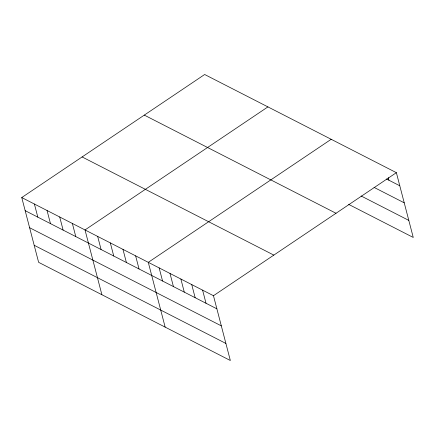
<?xml version="1.0" encoding="UTF-8"?>
<svg xmlns="http://www.w3.org/2000/svg" width="435" height="435" viewBox="0 0 435 435"><rect width="100%" height="100%" fill="white"/><g stroke="black" fill="none" stroke-linecap="round" stroke-linejoin="round"><path stroke-width="0.65" d="M21.75 197.55L213.465 295.713L230.338 360.501L38.628 262.332L21.75 197.55L204.662 74.499L396.372 172.668L413.25 237.45L348.669 204.385M267.927 106.896L85.015 229.941L101.893 294.729M331.193 139.287L148.281 262.338L165.159 327.125M213.465 295.713L396.372 172.668M386.514 178.981L399.792 185.783M374.056 187.382L404.235 202.83M361.126 195.984L408.808 220.398M144.3 115.106L336.016 213.27M82.112 156.943L273.822 255.106M25.165 210.66L216.88 308.828M29.607 227.712L221.323 325.88M34.186 245.28L225.895 343.449M388.243 177.594L388.928 180.215M202.601 290.15L206.016 303.266M191.737 284.588L195.152 297.703M180.873 279.025L184.288 292.141M170.009 273.463L173.424 286.578M159.145 267.9L162.559 281.015M135.628 255.856L139.042 268.971M122.974 249.38L126.389 262.495M110.321 242.899L113.736 256.014M97.668 236.422L101.083 249.538M72.362 223.465L75.777 236.58M59.709 216.983L63.124 230.099M47.056 210.507L50.471 223.623M34.403 204.026L37.818 217.141"/></g></svg>
